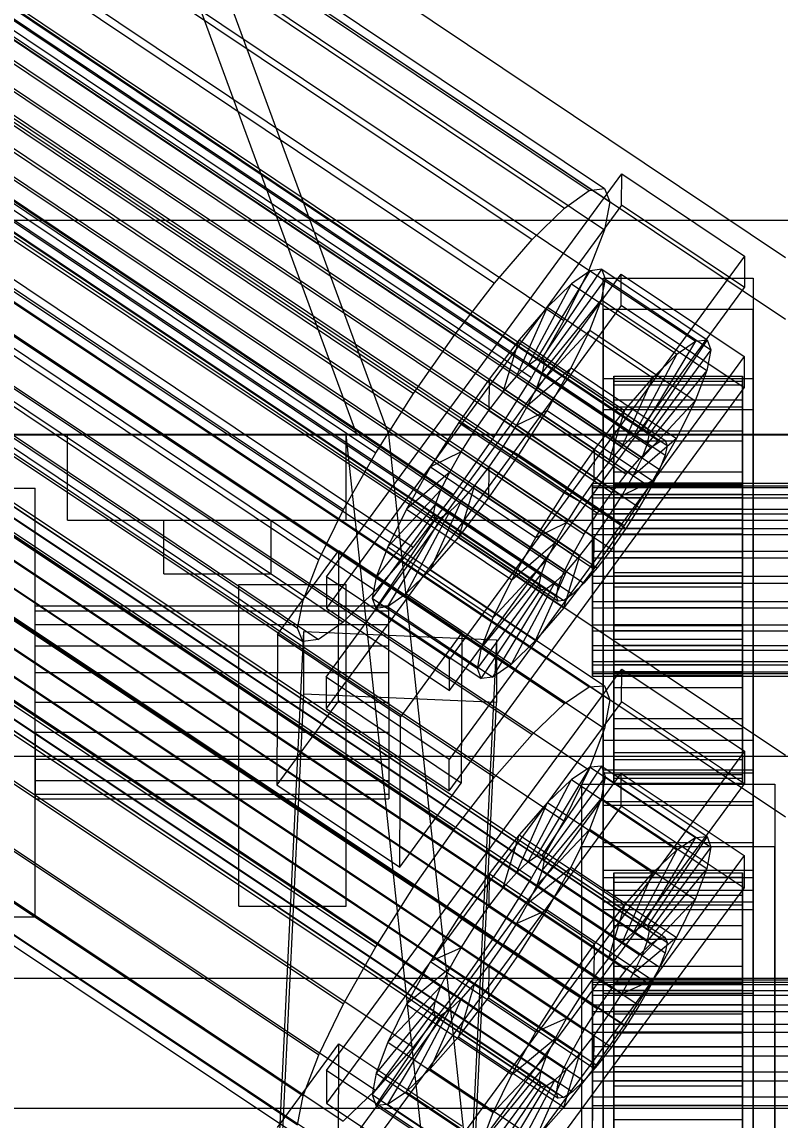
# Model space of a CAD drawing. Header units: millimetres. Extents: x -1970 to 34302, y -65268 to 6837.
# Drawn here: x -201.2 to -130.5, y -33764 to -33661.5 of the extents above; entities that cross this region are included whole.
import ezdxf

# ---------------------------------------------------------------- set-up
doc = ezdxf.new("R2010")
doc.units = ezdxf.units.MM
for name, color, linetype, lineweight in [('COTAS_O', 1, 'Continuous', 0), ('frontal_briquetadora', 7, 'Continuous', 0), ('frontal_C01', 7, 'Continuous', 0), ('frontal_C02', 7, 'Continuous', 0), ('frontal_mezcladora', 7, 'Continuous', 0)]:
    doc.layers.add(name, color=color, linetype=linetype, lineweight=lineweight)
doc.dimstyles.new('R19_100', dxfattribs={"dimtxt": 250, "dimasz": 150, "dimexe": 150, "dimexo": 80, "dimgap": 100, "dimtad": 1, "dimtih": 1, "dimtoh": 1, "dimdsep": 46, "dimcen": 0.09, "dimadec": 0, "dimazin": 0, "dimtfac": 1, "dimtdec": 4, "dimtofl": 0, "dimtmove": 0, "dimatfit": 3, "dimfxl": 1, "dimtolj": 1, "dimtzin": 0, "dimarcsym": 0})

# ---------------------------------------------------------------- blocks, each defined once
blk = doc.blocks.new('*D35')
at = {"layer": 'COTAS_O', "color": 0, "lineweight": -2, "transparency": 16777216}
for p, q in [((-1725, -34320), (-1725, -33550)), ((1725, -34320), (1725, -33550)), ((-1575, -33700), (1575, -33700))]:
    blk.add_line(p, q, dxfattribs=at)
at = {"layer": 'COTAS_O', "color": 0, "transparency": 16777216}
for points in [[(-1575, -33675), (-1575, -33725), (-1725, -33700)], [(1575, -33675), (1575, -33725), (1725, -33700)]]:
    blk.add_solid(points, dxfattribs=at)
at = {"layer": 'Defpoints', "color": 0, "transparency": 16777216}
for p in [(1725, -33700), (-1725, -34400), (1725, -34400)]:
    blk.add_point(p, dxfattribs=at)
blk = doc.blocks.new('*D38')
at = {"layer": 'COTAS_O', "color": 0, "lineweight": -2, "transparency": 16777216}
for p, q in [((-570, -33700), (200, -33700)), ((50, -34750), (50, -33850)), ((-570, -34900), (200, -34900))]:
    blk.add_line(p, q, dxfattribs=at)
at = {"layer": 'COTAS_O', "color": 0, "transparency": 16777216}
for points in [[(25, -33850), (75, -33850), (50, -33700)], [(25, -34750), (75, -34750), (50, -34900)]]:
    blk.add_solid(points, dxfattribs=at)
at = {"layer": 'Defpoints', "color": 0, "transparency": 16777216}
for p in [(-650, -33700), (50, -33700), (-650, -34900)]:
    blk.add_point(p, dxfattribs=at)

msp = doc.modelspace()

# ---------------------------------------------------------------- linework, layer by layer
at = {"layer": 'frontal_briquetadora'}
for p, q in [((-170, -33700), (-305, -33332.75)), ((-167, -33700), (-302, -33332.75)), ((-197, -33700), (-171, -33700)), ((-197, -33708), (-197, -33700)), ((-164, -33765), (-171, -33700)), ((-167, -33700), (-171, -33700)), ((-171, -33708), (-171, -33700)), ((-171, -33700), (211, -33700)), ((-170, -33700), (-167, -33700)), ((-170, -33700), (210, -33700)), ((-167, -33700), (207, -33700)), ((-160, -33765), (-167, -33700)), ((-225, -33705), (-200, -33705)), ((-200, -33745), (-200, -33705)), ((-197, -33708), (-171, -33708)), ((-188, -33708), (-178, -33708)), ((-188, -33713), (-188, -33708)), ((-178, -33713), (-178, -33708)), ((-171, -33708), (211, -33708)), ((-188, -33713), (-178, -33713)), ((-181, -33714), (-171, -33714)), ((-181, -33744), (-181, -33714)), ((-171, -33744), (-171, -33714)), ((-200, -33716.44), (-200, -33716)), ((-200, -33716), (-167, -33716)), ((-200, -33717.719), (-200, -33716.44)), ((-200, -33716.44), (-167, -33716.44)), ((-167, -33716.44), (-167, -33716)), ((-167, -33717.719), (-167, -33716.44)), ((-200, -33719.71), (-200, -33717.719)), ((-200, -33717.719), (-167, -33717.719)), ((-167, -33719.71), (-167, -33717.719)), ((-200, -33722.219), (-200, -33719.71)), ((-200, -33719.71), (-167, -33719.71)), ((-167, -33722.219), (-167, -33719.71)), ((-200, -33725), (-200, -33722.219)), ((-200, -33722.219), (-167, -33722.219)), ((-167, -33725), (-167, -33722.219)), ((-200, -33727.781), (-200, -33725)), ((-167, -33725), (-200, -33725)), ((-167, -33725), (-167, -33727.781)), ((-200, -33727.781), (-200, -33730.29)), ((-200, -33727.781), (-167, -33727.781)), ((-167, -33727.781), (-167, -33730.29)), ((-200, -33730.29), (-200, -33732.281)), ((-200, -33730.29), (-167, -33730.29)), ((-167, -33730.29), (-167, -33732.281)), ((-200, -33732.281), (-200, -33733.56)), ((-200, -33732.281), (-167, -33732.281)), ((-167, -33732.281), (-167, -33733.56)), ((-200, -33733.56), (-200, -33734)), ((-200, -33733.56), (-167, -33733.56)), ((-200, -33734), (-167, -33734)), ((-167, -33733.56), (-167, -33734)), ((-181, -33744), (-171, -33744)), ((-225, -33745), (-200, -33745))]:
    msp.add_line(p, q, dxfattribs=at)
at = {"layer": 'frontal_C01'}
for p, q in [((-332.629, -33600.556), (-148.32, -33723.554)), ((-331.181, -33600.441), (-146.872, -33723.439)), ((-330.692, -33601.767), (-146.383, -33724.765)), ((-334.938, -33602.104), (-150.629, -33725.102)), ((-356.348, -33604.84), (-142.549, -33747.518)), ((-355.53, -33604.291), (-141.731, -33746.969)), ((-355.017, -33604.251), (-141.218, -33746.929)), ((-354.844, -33604.721), (-141.045, -33747.398)), ((-337.95, -33604.979), (-153.641, -33727.977)), ((-331.197, -33604.443), (-146.887, -33727.441)), ((-357.415, -33605.859), (-143.617, -33748.536)), ((-355.022, -33605.669), (-141.224, -33748.347)), ((-355.541, -33607.031), (-141.742, -33749.709)), ((-358.659, -33607.278), (-144.861, -33749.956)), ((-146.196, -33751.68), (-359.995, -33609.002)), ((-356.363, -33608.714), (-142.565, -33751.392)), ((-341.461, -33608.985), (-157.152, -33731.983)), ((-332.659, -33608.287), (-148.35, -33731.285)), ((-361.332, -33610.912), (-147.533, -33753.59)), ((-357.434, -33610.603), (-143.635, -33753.281)), ((-362.578, -33612.879), (-148.779, -33755.557)), ((-358.68, -33612.57), (-144.881, -33755.248)), ((-334.981, -33613.037), (-150.672, -33736.035)), ((-160.922, -33736.848), (-345.231, -33613.85)), ((-363.648, -33614.769), (-149.85, -33757.446)), ((-360.017, -33614.481), (-146.218, -33757.158)), ((-361.352, -33616.204), (-147.554, -33758.882)), ((-364.471, -33616.452), (-150.672, -33759.129)), ((-364.989, -33617.814), (-151.191, -33760.492)), ((-362.596, -33617.624), (-148.798, -33760.302)), ((-365.168, -33618.762), (-151.369, -33761.44)), ((-364.995, -33619.232), (-151.196, -33761.91)), ((-364.482, -33619.191), (-150.683, -33761.869)), ((-363.664, -33618.643), (-149.865, -33761.32)), ((-349.002, -33619.242), (-164.693, -33742.24)), ((-338.003, -33618.37), (-153.694, -33741.368)), ((-341.52, -33623.921), (-157.211, -33746.919)), ((-352.519, -33624.793), (-168.21, -33747.791)), ((-345.291, -33629.312), (-160.982, -33752.31)), ((-355.541, -33630.125), (-171.232, -33753.123)), ((-349.061, -33634.177), (-164.752, -33757.175)), ((-357.863, -33634.875), (-173.554, -33757.873)), ((-359.326, -33638.719), (-175.016, -33761.717)), ((-352.572, -33638.183), (-168.263, -33761.182)), ((-359.83, -33641.395), (-175.521, -33764.393)), ((-355.584, -33641.058), (-171.275, -33764.057)), ((-359.341, -33642.721), (-175.032, -33765.719)), ((-357.893, -33642.606), (-173.584, -33765.604)), ((-130, -33729.964), (-228.298, -33664.365)), ((-228.298, -33670.083), (-130, -33735.682)), ((-172.809, -33759.329), (-145.277, -33721.886)), ((-145.289, -33724.929), (-145.277, -33721.886)), ((-145.277, -33721.886), (-133.809, -33729.539)), ((-150.629, -33725.102), (-148.32, -33723.554)), ((-148.32, -33723.554), (-146.872, -33723.439)), ((-146.872, -33723.439), (-146.383, -33724.765)), ((-146.383, -33724.765), (-146.887, -33727.441)), ((-145.289, -33724.929), (-172.821, -33762.373)), ((-153.641, -33727.977), (-150.629, -33725.102)), ((-133.821, -33732.583), (-145.289, -33724.929)), ((-146.887, -33727.441), (-148.35, -33731.285)), ((-157.152, -33731.983), (-153.641, -33727.977)), ((-133.809, -33729.539), (-161.341, -33766.982)), ((-133.809, -33729.539), (-133.821, -33732.583)), ((-152.686, -33739.275), (-147.143, -33730.953)), ((-147.143, -33730.953), (-148.226, -33731.039)), ((-147.143, -33730.953), (-137.313, -33737.513)), ((-146.777, -33731.944), (-147.143, -33730.953)), ((-172.847, -33769.069), (-145.315, -33731.626)), ((-160.922, -33736.848), (-157.152, -33731.983)), ((-153.199, -33739.316), (-148.226, -33731.039)), ((-152.513, -33739.745), (-146.777, -33731.944)), ((-148.35, -33731.285), (-150.672, -33736.035)), ((-148.226, -33731.039), (-149.953, -33732.196)), ((-148.226, -33731.039), (-138.396, -33737.598)), ((-147.155, -33733.946), (-146.777, -33731.944)), ((-147, -33734.62), (-147, -33731.577)), ((-147, -33731.577), (-133, -33731.577)), ((-147, -33777.299), (-147, -33731.577)), ((-146.777, -33731.944), (-136.948, -33738.504)), ((-145.327, -33734.669), (-145.315, -33731.626)), ((-145.315, -33731.626), (-133.847, -33739.279)), ((-133, -33731.577), (-133, -33734.62)), ((-133, -33731.577), (-133, -33777.299)), ((-161.353, -33770.026), (-133.821, -33732.583)), ((-154.017, -33739.864), (-149.953, -33732.196)), ((-149.953, -33732.196), (-152.207, -33734.347)), ((-149.953, -33732.196), (-140.123, -33738.756)), ((-152.692, -33740.693), (-147.155, -33733.946)), ((-148.249, -33736.822), (-147.155, -33733.946)), ((-147.155, -33733.946), (-137.325, -33740.506)), ((-145.327, -33734.669), (-172.859, -33772.113)), ((-155.085, -33740.883), (-152.207, -33734.347)), ((-152.207, -33734.347), (-154.833, -33737.344)), ((-152.207, -33734.347), (-142.377, -33740.907)), ((-133, -33734.62), (-147, -33734.62)), ((-147, -33734.62), (-147, -33780.343)), ((-133.859, -33742.323), (-145.327, -33734.669)), ((-133, -33780.343), (-133, -33734.62)), ((-150.672, -33736.035), (-153.694, -33741.368)), ((-164.693, -33742.24), (-160.922, -33736.848)), ((-153.21, -33742.055), (-148.249, -33736.822)), ((-149.985, -33740.375), (-148.249, -33736.822)), ((-148.249, -33736.822), (-138.419, -33743.382)), ((-154.833, -33737.344), (-157.653, -33740.983)), ((-156.329, -33742.303), (-154.833, -33737.344)), ((-154.833, -33737.344), (-145.003, -33743.904)), ((-138.396, -33737.598), (-143.369, -33745.876)), ((-137.313, -33737.513), (-142.856, -33745.835)), ((-140.123, -33738.756), (-138.396, -33737.598)), ((-138.396, -33737.598), (-137.313, -33737.513)), ((-137.313, -33737.513), (-136.948, -33738.504)), ((-140.123, -33738.756), (-144.188, -33746.424)), ((-136.948, -33738.504), (-142.683, -33746.305)), ((-142.377, -33740.907), (-140.123, -33738.756)), ((-136.948, -33738.504), (-137.325, -33740.506)), ((-133.847, -33739.279), (-161.379, -33776.722)), ((-155.085, -33740.883), (-154.017, -33739.864)), ((-154.017, -33739.864), (-153.199, -33739.316)), ((-144.188, -33746.424), (-154.017, -33739.864)), ((-153.199, -33739.316), (-152.686, -33739.275)), ((-143.369, -33745.876), (-153.199, -33739.316)), ((-152.513, -33739.745), (-152.692, -33740.693)), ((-142.856, -33745.835), (-152.686, -33739.275)), ((-152.686, -33739.275), (-152.513, -33739.745)), ((-142.683, -33746.305), (-152.513, -33739.745)), ((-133.847, -33739.279), (-133.859, -33742.323)), ((-157.653, -33740.983), (-160.474, -33745.016)), ((-157.653, -33740.983), (-157.665, -33744.026)), ((-147.823, -33747.543), (-157.653, -33740.983)), ((-156.329, -33742.303), (-155.085, -33740.883)), ((-145.255, -33747.443), (-155.085, -33740.883)), ((-154.033, -33743.739), (-149.985, -33740.375)), ((-152.692, -33740.693), (-153.21, -33742.055)), ((-142.862, -33747.253), (-152.692, -33740.693)), ((-152.246, -33744.363), (-149.985, -33740.375)), ((-149.985, -33740.375), (-140.156, -33746.935)), ((-146, -33750.887), (-146, -33740.899)), ((-146, -33740.899), (-146, -33741.312)), ((-146, -33740.899), (-134, -33740.899)), ((-146, -33741.779), (-146, -33740.899)), ((-142.377, -33740.907), (-145.255, -33747.443)), ((-145.003, -33743.904), (-142.377, -33740.907)), ((-137.325, -33740.506), (-142.862, -33747.253)), ((-137.325, -33740.506), (-138.419, -33743.382)), ((-134, -33741.312), (-134, -33740.899)), ((-134, -33740.899), (-134, -33750.887)), ((-134, -33740.899), (-134, -33741.779)), ((-168.21, -33747.791), (-164.693, -33742.24)), ((-153.694, -33741.368), (-157.211, -33746.919)), ((-153.21, -33742.055), (-154.033, -33743.739)), ((-143.38, -33748.615), (-153.21, -33742.055)), ((-147, -33744.36), (-147, -33741.317)), ((-147, -33741.317), (-133, -33741.317)), ((-147, -33787.039), (-147, -33741.317)), ((-146, -33751.083), (-146, -33741.312)), ((-146, -33741.312), (-146, -33742.99)), ((-146, -33741.312), (-134, -33741.312)), ((-146, -33751.304), (-146, -33741.779)), ((-146, -33741.779), (-134, -33741.779)), ((-146, -33743.892), (-146, -33741.779)), ((-134, -33742.99), (-134, -33741.312)), ((-134, -33741.312), (-134, -33751.083)), ((-134, -33741.779), (-134, -33751.304)), ((-134, -33741.779), (-134, -33743.892)), ((-133, -33741.317), (-133, -33744.36)), ((-133, -33741.317), (-133, -33787.039)), ((-161.391, -33779.766), (-133.859, -33742.323)), ((-157.665, -33744.026), (-156.329, -33742.303)), ((-146.499, -33748.863), (-156.329, -33742.303)), ((-146, -33751.878), (-146, -33742.99)), ((-146, -33742.99), (-146, -33745.82)), ((-146, -33742.99), (-134, -33742.99)), ((-134, -33745.82), (-134, -33742.99)), ((-134, -33742.99), (-134, -33751.878)), ((-159.001, -33745.937), (-157.665, -33744.026)), ((-157.665, -33744.026), (-147.835, -33750.586)), ((-154.033, -33743.739), (-155.103, -33745.628)), ((-144.203, -33750.298), (-154.033, -33743.739)), ((-147.823, -33747.543), (-145.003, -33743.904)), ((-145.003, -33743.904), (-146.499, -33748.863)), ((-146, -33752.305), (-146, -33743.892)), ((-146, -33743.892), (-134, -33743.892)), ((-146, -33747.095), (-146, -33743.892)), ((-138.419, -33743.382), (-143.38, -33748.615)), ((-138.419, -33743.382), (-140.156, -33746.935)), ((-134, -33743.892), (-134, -33752.305)), ((-134, -33743.892), (-134, -33747.095)), ((-160.474, -33745.016), (-163.105, -33749.168)), ((-159.001, -33745.937), (-160.474, -33745.016)), ((-160.474, -33745.016), (-150.644, -33751.576)), ((-155.103, -33745.628), (-152.246, -33744.363)), ((-154.877, -33748.516), (-152.246, -33744.363)), ((-152.246, -33744.363), (-142.416, -33750.923)), ((-133, -33744.36), (-147, -33744.36)), ((-147, -33744.36), (-147, -33790.083)), ((-133, -33790.083), (-133, -33744.36)), ((-160.247, -33747.904), (-159.001, -33745.937)), ((-149.171, -33752.497), (-159.001, -33745.937)), ((-155.103, -33745.628), (-156.35, -33747.595)), ((-145.274, -33752.188), (-155.103, -33745.628)), ((-146, -33753.218), (-146, -33745.82)), ((-146, -33745.82), (-146, -33749.607)), ((-146, -33745.82), (-134, -33745.82)), ((-143.369, -33745.876), (-144.188, -33746.424)), ((-142.856, -33745.835), (-143.369, -33745.876)), ((-142.862, -33747.253), (-142.683, -33746.305)), ((-142.683, -33746.305), (-142.856, -33745.835)), ((-134, -33749.607), (-134, -33745.82)), ((-134, -33745.82), (-134, -33753.218)), ((-157.211, -33746.919), (-160.982, -33752.31)), ((-146, -33753.823), (-146, -33747.095)), ((-146, -33747.095), (-134, -33747.095)), ((-146, -33751.169), (-146, -33747.095)), ((-144.188, -33746.424), (-145.255, -33747.443)), ((-140.156, -33746.935), (-144.203, -33750.298)), ((-143.38, -33748.615), (-142.862, -33747.253)), ((-142.549, -33747.518), (-141.731, -33746.969)), ((-140.156, -33746.935), (-142.416, -33750.923)), ((-141.731, -33746.969), (-141.218, -33746.929)), ((-141.218, -33746.929), (-141.045, -33747.398)), ((-134, -33747.095), (-134, -33753.823)), ((-134, -33747.095), (-134, -33751.169)), ((-171.232, -33753.123), (-168.21, -33747.791)), ((-160.247, -33747.904), (-163.105, -33749.168)), ((-161.318, -33749.793), (-160.247, -33747.904)), ((-150.417, -33754.464), (-160.247, -33747.904)), ((-156.35, -33747.595), (-157.686, -33749.505)), ((-156.35, -33747.595), (-154.877, -33748.516)), ((-146.52, -33754.155), (-156.35, -33747.595)), ((-150.644, -33751.576), (-147.823, -33747.543)), ((-147.835, -33750.586), (-147.823, -33747.543)), ((-145.255, -33747.443), (-146.499, -33748.863)), ((-143.617, -33748.536), (-142.549, -33747.518)), ((-141.224, -33748.347), (-141.742, -33749.709)), ((-141.045, -33747.398), (-141.224, -33748.347)), ((-163.105, -33749.168), (-165.365, -33753.157)), ((-163.105, -33749.168), (-153.275, -33755.728)), ((-157.698, -33752.549), (-154.877, -33748.516)), ((-154.877, -33748.516), (-145.047, -33755.076)), ((-146.499, -33748.863), (-147.835, -33750.586)), ((-144.861, -33749.956), (-143.617, -33748.536)), ((-144.203, -33750.298), (-143.38, -33748.615)), ((-161.318, -33749.793), (-165.365, -33753.157)), ((-162.14, -33751.476), (-161.318, -33749.793)), ((-151.488, -33756.353), (-161.318, -33749.793)), ((-157.686, -33749.505), (-159.022, -33751.229)), ((-157.686, -33749.505), (-157.698, -33752.549)), ((-147.856, -33756.065), (-157.686, -33749.505)), ((-146.196, -33751.68), (-144.861, -33749.956)), ((-146, -33755.012), (-146, -33749.607)), ((-146, -33749.607), (-146, -33754.094)), ((-146, -33749.607), (-134, -33749.607)), ((-145.274, -33752.188), (-144.203, -33750.298)), ((-141.742, -33749.709), (-142.565, -33751.392)), ((-134, -33754.094), (-134, -33749.607)), ((-134, -33749.607), (-134, -33755.012)), ((-450, -33750.719), (450, -33750.719)), ((-162.14, -33751.476), (-167.102, -33756.71)), ((-162.659, -33752.838), (-162.14, -33751.476)), ((-152.311, -33758.036), (-162.14, -33751.476)), ((-159.022, -33751.229), (-160.518, -33756.188)), ((-159.022, -33751.229), (-160.266, -33752.649)), ((-149.192, -33757.789), (-159.022, -33751.229)), ((-147.835, -33750.586), (-149.171, -33752.497)), ((-148, -33751.304), (-148, -33750.887)), ((-148, -33750.887), (-148, -33751.083)), ((-148, -33750.887), (148, -33750.887)), ((-148, -33751.083), (-148, -33751.878)), ((-148, -33751.083), (148, -33751.083)), ((-148, -33752.305), (-148, -33751.304)), ((-148, -33751.304), (148, -33751.304)), ((-146, -33751.083), (-146, -33750.887)), ((-134, -33750.887), (-146, -33750.887)), ((-146, -33750.887), (-146, -33751.304)), ((-146, -33751.878), (-146, -33751.083)), ((-134, -33751.083), (-146, -33751.083)), ((-146, -33755.752), (-146, -33751.169)), ((-146, -33751.169), (-134, -33751.169)), ((-146, -33755.836), (-146, -33751.169)), ((-134, -33751.304), (-146, -33751.304)), ((-146, -33751.304), (-146, -33752.305)), ((-142.416, -33750.923), (-145.274, -33752.188)), ((-142.416, -33750.923), (-145.047, -33755.076)), ((-142.565, -33751.392), (-143.635, -33753.281)), ((-134, -33750.887), (-134, -33751.083)), ((-134, -33751.304), (-134, -33750.887)), ((-134, -33751.083), (-134, -33751.878)), ((-134, -33751.169), (-134, -33755.752)), ((-134, -33751.169), (-134, -33755.836)), ((-134, -33752.305), (-134, -33751.304)), ((-160.982, -33752.31), (-164.752, -33757.175)), ((-153.275, -33755.728), (-150.644, -33751.576)), ((-150.644, -33751.576), (-149.171, -33752.497)), ((-149.171, -33752.497), (-150.417, -33754.464)), ((-148, -33751.878), (-148, -33753.218)), ((-148, -33751.878), (148, -33751.878)), ((-148, -33753.823), (-148, -33752.305)), ((-148, -33752.305), (148, -33752.305)), ((-147.533, -33753.59), (-146.196, -33751.68)), ((-146.52, -33754.155), (-145.274, -33752.188)), ((-146, -33753.218), (-146, -33751.878)), ((-134, -33751.878), (-146, -33751.878)), ((-134, -33752.305), (-146, -33752.305)), ((-146, -33752.305), (-146, -33753.823)), ((-134, -33751.878), (-134, -33753.218)), ((-134, -33753.823), (-134, -33752.305)), ((-173.554, -33757.873), (-171.232, -33753.123)), ((-162.659, -33752.838), (-168.196, -33759.585)), ((-165.365, -33753.157), (-167.102, -33756.71)), ((-165.365, -33753.157), (-155.535, -33759.717)), ((-160.266, -33752.649), (-163.144, -33759.185)), ((-162.837, -33753.787), (-162.659, -33752.838)), ((-152.829, -33759.398), (-162.659, -33752.838)), ((-160.266, -33752.649), (-161.333, -33753.667)), ((-160.518, -33756.188), (-157.698, -33752.549)), ((-150.436, -33759.208), (-160.266, -33752.649)), ((-157.698, -33752.549), (-147.868, -33759.109)), ((-148, -33753.218), (-148, -33755.012)), ((-148, -33753.218), (148, -33753.218)), ((-146, -33755.012), (-146, -33753.218)), ((-134, -33753.218), (-146, -33753.218)), ((-143.635, -33753.281), (-144.881, -33755.248)), ((-134, -33753.218), (-134, -33755.012)), ((-162.837, -33753.787), (-168.573, -33761.587)), ((-162.664, -33754.256), (-168.208, -33762.579)), ((-162.151, -33754.216), (-167.125, -33762.493)), ((-161.333, -33753.667), (-165.397, -33761.336)), ((-162.664, -33754.256), (-162.837, -33753.787)), ((-153.008, -33760.346), (-162.837, -33753.787)), ((-162.151, -33754.216), (-162.664, -33754.256)), ((-152.835, -33760.816), (-162.664, -33754.256)), ((-161.333, -33753.667), (-162.151, -33754.216)), ((-152.321, -33760.776), (-162.151, -33754.216)), ((-151.503, -33760.227), (-161.333, -33753.667)), ((-153.275, -33755.728), (-150.417, -33754.464)), ((-150.417, -33754.464), (-151.488, -33756.353)), ((-148.779, -33755.557), (-147.533, -33753.59)), ((-148, -33755.752), (-148, -33753.823)), ((-148, -33753.823), (148, -33753.823)), ((-147.856, -33756.065), (-146.52, -33754.155)), ((-145.047, -33755.076), (-146.52, -33754.155)), ((-134, -33753.823), (-146, -33753.823)), ((-146, -33753.823), (-146, -33755.752)), ((-146, -33754.094), (-146, -33757.138)), ((-134, -33754.094), (-146, -33754.094)), ((-146, -33754.094), (-146, -33758.975)), ((-134, -33755.752), (-134, -33753.823)), ((-134, -33757.138), (-134, -33754.094)), ((-134, -33758.975), (-134, -33754.094)), ((-149.85, -33757.446), (-148.779, -33755.557)), ((-148, -33755.012), (-148, -33757.138)), ((-148, -33755.012), (148, -33755.012)), ((-145.047, -33755.076), (-147.868, -33759.109)), ((-144.881, -33755.248), (-146.218, -33757.158)), ((-146, -33757.138), (-146, -33755.012)), ((-134, -33755.012), (-146, -33755.012)), ((-134, -33755.012), (-134, -33757.138)), ((-163.144, -33759.185), (-160.518, -33756.188)), ((-160.518, -33756.188), (-150.688, -33762.748)), ((-155.535, -33759.717), (-153.275, -33755.728)), ((-155.535, -33759.717), (-151.488, -33756.353)), ((-151.488, -33756.353), (-152.311, -33758.036)), ((-149.192, -33757.789), (-147.856, -33756.065)), ((-148, -33757.963), (-148, -33755.752)), ((-148, -33755.752), (148, -33755.752)), ((-147.868, -33759.109), (-147.856, -33756.065)), ((-134, -33755.752), (-146, -33755.752)), ((-146, -33755.752), (-146, -33757.963)), ((-146, -33757.963), (-146, -33755.836)), ((-146, -33755.836), (-134, -33755.836)), ((-146, -33760.779), (-146, -33755.836)), ((-134, -33757.963), (-134, -33755.752)), ((-134, -33755.836), (-134, -33757.963)), ((-134, -33755.836), (-134, -33760.779)), ((-177.394, -33764.657), (-171.658, -33756.856)), ((-171.715, -33771.466), (-171.658, -33756.856)), ((-171.658, -33756.856), (-160.19, -33764.509)), ((-164.752, -33757.175), (-168.263, -33761.182)), ((-167.102, -33756.71), (-168.196, -33759.585)), ((-167.102, -33756.71), (-157.272, -33763.27)), ((-150.672, -33759.129), (-149.85, -33757.446)), ((-148, -33757.138), (-148, -33759.45)), ((148, -33757.138), (-148, -33757.138)), ((-146.218, -33757.158), (-147.554, -33758.882)), ((-146, -33757.138), (-134, -33757.138)), ((-146, -33759.45), (-146, -33757.138)), ((-134, -33757.138), (-134, -33759.45)), ((-175.016, -33761.717), (-173.554, -33757.873)), ((-157.272, -33763.27), (-152.311, -33758.036)), ((-152.311, -33758.036), (-152.829, -33759.398)), ((-150.688, -33762.748), (-149.192, -33757.789)), ((-150.436, -33759.208), (-149.192, -33757.789)), ((-148, -33760.304), (-148, -33757.963)), ((-148, -33757.963), (148, -33757.963)), ((-134, -33757.963), (-146, -33757.963)), ((-146, -33757.963), (-146, -33760.304)), ((-134, -33760.304), (-134, -33757.963)), ((-172.809, -33759.329), (-172.821, -33762.373)), ((-161.341, -33766.982), (-172.809, -33759.329)), ((-168.196, -33759.585), (-168.573, -33761.587)), ((-168.196, -33759.585), (-158.366, -33766.145)), ((-165.397, -33761.336), (-163.144, -33759.185)), ((-163.144, -33759.185), (-153.314, -33765.745)), ((-158.366, -33766.145), (-152.829, -33759.398)), ((-153.314, -33765.745), (-150.436, -33759.208)), ((-152.829, -33759.398), (-153.008, -33760.346)), ((-151.503, -33760.227), (-150.436, -33759.208)), ((-151.191, -33760.492), (-150.672, -33759.129)), ((-147.868, -33759.109), (-150.688, -33762.748)), ((-147.554, -33758.882), (-148.798, -33760.302)), ((-148, -33759.45), (-148, -33761.791)), ((-148, -33759.45), (148, -33759.45)), ((-146, -33759.45), (-146, -33758.975)), ((-146, -33758.975), (-146, -33763.918)), ((-146, -33758.975), (-134, -33758.975)), ((-146, -33761.791), (-146, -33759.45)), ((-134, -33759.45), (-146, -33759.45)), ((-134, -33763.918), (-134, -33758.975)), ((-134, -33758.975), (-134, -33759.45)), ((-134, -33759.45), (-134, -33761.791)), ((-158.743, -33768.147), (-153.008, -33760.346)), ((-157.272, -33763.27), (-155.535, -33759.717)), ((-155.567, -33767.895), (-151.503, -33760.227)), ((-153.008, -33760.346), (-152.835, -33760.816)), ((-152.321, -33760.776), (-151.503, -33760.227)), ((-151.369, -33761.44), (-151.191, -33760.492)), ((-148.798, -33760.302), (-149.865, -33761.32)), ((-148, -33762.617), (-148, -33760.304)), ((-148, -33760.304), (148, -33760.304)), ((-146, -33760.304), (-146, -33760.779)), ((-134, -33760.304), (-146, -33760.304)), ((-146, -33760.304), (-146, -33762.617)), ((-134, -33760.779), (-134, -33760.304)), ((-134, -33762.617), (-134, -33760.304)), ((-175.521, -33764.393), (-175.016, -33761.717)), ((-168.263, -33761.182), (-171.275, -33764.057)), ((-168.573, -33761.587), (-168.208, -33762.579)), ((-168.573, -33761.587), (-158.743, -33768.147)), ((-167.125, -33762.493), (-165.397, -33761.336)), ((-165.397, -33761.336), (-155.567, -33767.895)), ((-158.378, -33769.139), (-152.835, -33760.816)), ((-157.295, -33769.053), (-152.321, -33760.776)), ((-152.835, -33760.816), (-152.321, -33760.776)), ((-151.196, -33761.91), (-151.369, -33761.44)), ((-149.865, -33761.32), (-150.683, -33761.869)), ((-146, -33760.779), (-134, -33760.779)), ((-146, -33765.66), (-146, -33760.779)), ((-134, -33760.779), (-134, -33765.66)), ((-172.821, -33762.373), (-161.353, -33770.026)), ((-168.208, -33762.579), (-167.125, -33762.493)), ((-168.208, -33762.579), (-158.378, -33769.139)), ((-167.125, -33762.493), (-157.295, -33769.053)), ((-150.688, -33762.748), (-153.314, -33765.745)), ((-150.683, -33761.869), (-151.196, -33761.91)), ((-148, -33761.791), (-148, -33764.002)), ((-148, -33761.791), (148, -33761.791)), ((-148, -33764.742), (-148, -33762.617)), ((-148, -33762.617), (148, -33762.617)), ((-146, -33764.002), (-146, -33761.791)), ((-146, -33761.791), (-146, -33763.918)), ((-134, -33761.791), (-146, -33761.791)), ((-146, -33762.617), (-146, -33765.66)), ((-134, -33762.617), (-146, -33762.617)), ((-146, -33762.617), (-146, -33764.742)), ((-134, -33763.918), (-134, -33761.791)), ((-134, -33761.791), (-134, -33764.002)), ((-134, -33765.66), (-134, -33762.617)), ((-134, -33764.742), (-134, -33762.617)), ((450, -33762.894), (-450, -33762.894)), ((-158.366, -33766.145), (-157.272, -33763.27)), ((-146, -33763.918), (-146, -33768.585)), ((-146, -33763.918), (-134, -33763.918)), ((-134, -33768.585), (-134, -33763.918))]:
    msp.add_line(p, q, dxfattribs=at)
at = {"layer": 'frontal_C02'}
for p, q in [((-331.181, -33553.564), (-146.872, -33677.048)), ((-332.629, -33553.761), (-148.32, -33677.245)), ((-334.938, -33555.385), (-150.629, -33678.869)), ((-330.692, -33554.807), (-146.383, -33678.291)), ((-355.53, -33557.402), (-141.731, -33700.643)), ((-355.017, -33557.332), (-141.218, -33700.574)), ((-354.844, -33557.773), (-141.045, -33701.014)), ((-331.197, -33557.406), (-146.887, -33680.89)), ((-356.348, -33557.977), (-142.549, -33701.219)), ((-355.022, -33558.694), (-141.224, -33701.935)), ((-337.95, -33558.325), (-153.641, -33681.809)), ((-357.415, -33559.019), (-143.617, -33702.261)), ((-358.659, -33560.456), (-144.861, -33703.698)), ((-355.541, -33560.032), (-141.742, -33703.274)), ((-356.363, -33561.697), (-142.565, -33704.939)), ((-332.659, -33561.184), (-148.35, -33684.668)), ((-146.196, -33705.433), (-359.995, -33562.191)), ((-341.461, -33562.381), (-157.152, -33685.865)), ((-357.434, -33563.575), (-143.635, -33706.817)), ((-361.332, -33564.105), (-147.533, -33707.346)), ((-358.68, -33565.538), (-144.881, -33708.779)), ((-334.981, -33565.883), (-150.672, -33689.367)), ((-362.578, -33566.068), (-148.779, -33709.309)), ((-363.648, -33567.946), (-149.85, -33711.187)), ((-360.017, -33567.452), (-146.218, -33710.693)), ((-160.922, -33690.761), (-345.231, -33567.277)), ((-364.471, -33569.611), (-150.672, -33712.852)), ((-361.352, -33569.187), (-147.554, -33712.428)), ((-364.989, -33570.949), (-151.191, -33714.191)), ((-362.596, -33570.624), (-148.798, -33713.865)), ((-365.168, -33571.87), (-151.369, -33715.112)), ((-363.664, -33571.666), (-149.865, -33714.907)), ((-338.003, -33571.183), (-153.694, -33694.667)), ((-364.995, -33572.311), (-151.196, -33715.552)), ((-364.482, -33572.241), (-150.683, -33715.482)), ((-349.002, -33572.678), (-164.693, -33696.162)), ((-341.52, -33576.722), (-157.211, -33700.206)), ((-352.519, -33578.218), (-168.21, -33701.702)), ((-345.291, -33582.124), (-160.982, -33705.608)), ((-355.541, -33583.517), (-171.232, -33707.001)), ((-349.061, -33587.019), (-164.752, -33710.503)), ((-357.863, -33588.216), (-173.554, -33711.7)), ((-352.572, -33591.076), (-168.263, -33714.56)), ((-359.326, -33591.994), (-175.016, -33715.478)), ((-359.83, -33594.593), (-175.521, -33718.077)), ((-355.584, -33594.016), (-171.275, -33717.5)), ((-357.893, -33595.64), (-173.584, -33719.124)), ((-359.341, -33595.837), (-175.032, -33719.321)), ((-130, -33683.511), (-228.298, -33617.653)), ((-228.298, -33623.394), (-130, -33689.252)), ((-172.809, -33713.273), (-145.277, -33675.68)), ((-145.289, -33678.602), (-145.277, -33675.68)), ((-145.277, -33675.68), (-133.809, -33683.363)), ((-150.629, -33678.869), (-148.32, -33677.245)), ((-148.32, -33677.245), (-146.872, -33677.048)), ((-146.872, -33677.048), (-146.383, -33678.291)), ((-145.289, -33678.602), (-172.821, -33716.195)), ((-146.383, -33678.291), (-146.887, -33680.89)), ((-133.821, -33686.286), (-145.289, -33678.602)), ((-153.641, -33681.809), (-150.629, -33678.869)), ((-157.152, -33685.865), (-153.641, -33681.809)), ((-146.887, -33680.89), (-148.35, -33684.668)), ((-133.809, -33683.363), (-161.341, -33720.956)), ((-133.809, -33683.363), (-133.821, -33686.286)), ((-153.199, -33692.96), (-148.226, -33684.716)), ((-152.686, -33692.89), (-147.143, -33684.569)), ((-148.35, -33684.668), (-150.672, -33689.367)), ((-148.226, -33684.716), (-149.953, -33685.931)), ((-147.143, -33684.569), (-148.226, -33684.716)), ((-148.226, -33684.716), (-138.396, -33691.302)), ((-147.143, -33684.569), (-137.313, -33691.155)), ((-146.777, -33685.499), (-147.143, -33684.569)), ((-172.847, -33722.625), (-145.315, -33685.032)), ((-160.922, -33690.761), (-157.152, -33685.865)), ((-152.513, -33693.331), (-146.777, -33685.499)), ((-147.155, -33687.443), (-146.777, -33685.499)), ((-147, -33688.333), (-147, -33685.41)), ((-147, -33685.41), (-133, -33685.41)), ((-147, -33731.314), (-147, -33685.41)), ((-146.777, -33685.499), (-136.948, -33692.085)), ((-145.327, -33687.955), (-145.315, -33685.032)), ((-145.315, -33685.032), (-133.847, -33692.716)), ((-133, -33685.41), (-133, -33688.333)), ((-133, -33685.41), (-133, -33731.314)), ((-161.353, -33723.879), (-133.821, -33686.286)), ((-154.017, -33693.535), (-149.953, -33685.931)), ((-149.953, -33685.931), (-152.207, -33688.13)), ((-149.953, -33685.931), (-140.123, -33692.517)), ((-145.327, -33687.955), (-172.859, -33725.548)), ((-152.692, -33694.252), (-147.155, -33687.443)), ((-148.249, -33690.269), (-147.155, -33687.443)), ((-147.155, -33687.443), (-137.325, -33694.029)), ((-133.859, -33695.638), (-145.327, -33687.955)), ((-155.085, -33694.577), (-152.207, -33688.13)), ((-152.207, -33688.13), (-154.833, -33691.164)), ((-152.207, -33688.13), (-142.377, -33694.716)), ((-133, -33688.333), (-147, -33688.333)), ((-147, -33688.333), (-147, -33734.237)), ((-133, -33734.237), (-133, -33688.333)), ((-150.672, -33689.367), (-153.694, -33694.667)), ((-164.693, -33696.162), (-160.922, -33690.761)), ((-153.21, -33695.59), (-148.249, -33690.269)), ((-149.985, -33693.784), (-148.249, -33690.269)), ((-148.249, -33690.269), (-138.419, -33696.855)), ((-154.833, -33691.164), (-157.653, -33694.826)), ((-156.329, -33696.014), (-154.833, -33691.164)), ((-154.833, -33691.164), (-145.003, -33697.75)), ((-138.396, -33691.302), (-143.369, -33699.546)), ((-137.313, -33691.155), (-142.856, -33699.476)), ((-140.123, -33692.517), (-138.396, -33691.302)), ((-138.396, -33691.302), (-137.313, -33691.155)), ((-137.313, -33691.155), (-136.948, -33692.085)), ((-133.847, -33692.716), (-161.379, -33730.309)), ((-154.017, -33693.535), (-153.199, -33692.96)), ((-153.199, -33692.96), (-152.686, -33692.89)), ((-143.369, -33699.546), (-153.199, -33692.96)), ((-142.856, -33699.476), (-152.686, -33692.89)), ((-152.686, -33692.89), (-152.513, -33693.331)), ((-140.123, -33692.517), (-144.188, -33700.121)), ((-136.948, -33692.085), (-142.683, -33699.917)), ((-142.377, -33694.716), (-140.123, -33692.517)), ((-136.948, -33692.085), (-137.325, -33694.029)), ((-133.847, -33692.716), (-133.859, -33695.638)), ((-155.085, -33694.577), (-154.017, -33693.535)), ((-154.033, -33697.255), (-149.985, -33693.784)), ((-144.188, -33700.121), (-154.017, -33693.535)), ((-152.513, -33693.331), (-152.692, -33694.252)), ((-142.683, -33699.917), (-152.513, -33693.331)), ((-152.246, -33697.748), (-149.985, -33693.784)), ((-149.985, -33693.784), (-140.156, -33700.37)), ((-137.325, -33694.029), (-142.862, -33700.838)), ((-137.325, -33694.029), (-138.419, -33696.855)), ((-157.653, -33694.826), (-160.474, -33698.867)), ((-157.653, -33694.826), (-157.665, -33697.749)), ((-147.823, -33701.412), (-157.653, -33694.826)), ((-153.694, -33694.667), (-157.211, -33700.206)), ((-156.329, -33696.014), (-155.085, -33694.577)), ((-145.255, -33701.163), (-155.085, -33694.577)), ((-152.692, -33694.252), (-153.21, -33695.59)), ((-142.862, -33700.838), (-152.692, -33694.252)), ((-147, -33697.685), (-147, -33694.762)), ((-147, -33694.762), (-133, -33694.762)), ((-147, -33740.667), (-147, -33694.762)), ((-146, -33704.549), (-146, -33694.555)), ((-146, -33694.555), (-146, -33695.031)), ((-146, -33694.555), (-134, -33694.555)), ((-146, -33695.373), (-146, -33694.555)), ((-146, -33704.774), (-146, -33695.031)), ((-146, -33695.031), (-146, -33696.768)), ((-146, -33695.031), (-134, -33695.031)), ((-142.377, -33694.716), (-145.255, -33701.163)), ((-145.003, -33697.75), (-142.377, -33694.716)), ((-134, -33695.031), (-134, -33694.555)), ((-134, -33694.555), (-134, -33704.549)), ((-134, -33694.555), (-134, -33695.373)), ((-134, -33696.768), (-134, -33695.031)), ((-134, -33695.031), (-134, -33704.774)), ((-133, -33694.762), (-133, -33697.685)), ((-133, -33694.762), (-133, -33740.667)), ((-168.21, -33701.702), (-164.693, -33696.162)), ((-161.391, -33733.231), (-133.859, -33695.638)), ((-157.665, -33697.749), (-156.329, -33696.014)), ((-146.499, -33702.6), (-156.329, -33696.014)), ((-153.21, -33695.59), (-154.033, -33697.255)), ((-143.38, -33702.176), (-153.21, -33695.59)), ((-146, -33704.936), (-146, -33695.373)), ((-146, -33695.373), (-134, -33695.373)), ((-146, -33697.429), (-146, -33695.373)), ((-134, -33695.373), (-134, -33704.936)), ((-134, -33695.373), (-134, -33697.429)), ((-146, -33705.597), (-146, -33696.768)), ((-146, -33696.768), (-146, -33699.649)), ((-146, -33696.768), (-134, -33696.768)), ((-138.419, -33696.855), (-143.38, -33702.176)), ((-138.419, -33696.855), (-140.156, -33700.37)), ((-134, -33699.649), (-134, -33696.768)), ((-134, -33696.768), (-134, -33705.597)), ((-159.001, -33699.663), (-157.665, -33697.749)), ((-157.665, -33697.749), (-147.835, -33704.335)), ((-154.033, -33697.255), (-155.103, -33699.133)), ((-155.103, -33699.133), (-152.246, -33697.748)), ((-154.877, -33701.892), (-152.246, -33697.748)), ((-144.203, -33703.841), (-154.033, -33697.255)), ((-152.246, -33697.748), (-142.416, -33704.334)), ((-147.823, -33701.412), (-145.003, -33697.75)), ((-133, -33697.685), (-147, -33697.685)), ((-147, -33697.685), (-147, -33743.589)), ((-145.003, -33697.75), (-146.499, -33702.6)), ((-146, -33705.91), (-146, -33697.429)), ((-146, -33697.429), (-134, -33697.429)), ((-146, -33700.584), (-146, -33697.429)), ((-134, -33697.429), (-134, -33705.91)), ((-134, -33697.429), (-134, -33700.584)), ((-133, -33743.589), (-133, -33697.685)), ((-160.474, -33698.867), (-163.105, -33703.011)), ((-159.001, -33699.663), (-160.474, -33698.867)), ((-160.474, -33698.867), (-150.644, -33705.453)), ((-155.103, -33699.133), (-156.35, -33701.096)), ((-145.274, -33705.719), (-155.103, -33699.133)), ((-157.211, -33700.206), (-160.982, -33705.608)), ((-160.247, -33701.626), (-159.001, -33699.663)), ((-149.171, -33706.249), (-159.001, -33699.663)), ((-146, -33706.962), (-146, -33699.649)), ((-146, -33699.649), (-146, -33703.477)), ((-146, -33699.649), (-134, -33699.649)), ((-144.188, -33700.121), (-145.255, -33701.163)), ((-143.369, -33699.546), (-144.188, -33700.121)), ((-142.856, -33699.476), (-143.369, -33699.546)), ((-142.862, -33700.838), (-142.683, -33699.917)), ((-142.683, -33699.917), (-142.856, -33699.476)), ((-134, -33703.477), (-134, -33699.649)), ((-134, -33699.649), (-134, -33706.962)), ((-156.35, -33701.096), (-157.686, -33703.01)), ((-156.35, -33701.096), (-154.877, -33701.892)), ((-146.52, -33707.682), (-156.35, -33701.096)), ((-145.255, -33701.163), (-146.499, -33702.6)), ((-146, -33707.405), (-146, -33700.584)), ((-146, -33700.584), (-134, -33700.584)), ((-146, -33704.621), (-146, -33700.584)), ((-140.156, -33700.37), (-144.203, -33703.841)), ((-143.617, -33702.261), (-142.549, -33701.219)), ((-143.38, -33702.176), (-142.862, -33700.838)), ((-142.549, -33701.219), (-141.731, -33700.643)), ((-140.156, -33700.37), (-142.416, -33704.334)), ((-141.731, -33700.643), (-141.218, -33700.574)), ((-141.045, -33701.014), (-141.224, -33701.935)), ((-141.218, -33700.574), (-141.045, -33701.014)), ((-134, -33700.584), (-134, -33707.405)), ((-134, -33700.584), (-134, -33704.621)), ((-171.232, -33707.001), (-168.21, -33701.702)), ((-160.247, -33701.626), (-163.105, -33703.011)), ((-161.318, -33703.504), (-160.247, -33701.626)), ((-150.417, -33708.212), (-160.247, -33701.626)), ((-157.698, -33705.933), (-154.877, -33701.892)), ((-154.877, -33701.892), (-145.047, -33708.478)), ((-150.644, -33705.453), (-147.823, -33701.412)), ((-147.835, -33704.335), (-147.823, -33701.412)), ((-144.861, -33703.698), (-143.617, -33702.261)), ((-144.203, -33703.841), (-143.38, -33702.176)), ((-141.224, -33701.935), (-141.742, -33703.274)), ((-163.105, -33703.011), (-165.365, -33706.975)), ((-163.105, -33703.011), (-153.275, -33709.596)), ((-157.686, -33703.01), (-159.022, -33704.745)), ((-157.686, -33703.01), (-157.698, -33705.933)), ((-147.856, -33709.596), (-157.686, -33703.01)), ((-146.499, -33702.6), (-147.835, -33704.335)), ((-141.742, -33703.274), (-142.565, -33704.939)), ((-161.318, -33703.504), (-165.365, -33706.975)), ((-162.14, -33705.169), (-161.318, -33703.504)), ((-151.488, -33710.089), (-161.318, -33703.504)), ((-147.835, -33704.335), (-149.171, -33706.249)), ((-146.196, -33705.433), (-144.861, -33703.698)), ((-146, -33708.775), (-146, -33703.477)), ((-146, -33703.477), (-146, -33707.99)), ((-146, -33703.477), (-134, -33703.477)), ((-145.274, -33705.719), (-144.203, -33703.841)), ((-142.416, -33704.334), (-145.274, -33705.719)), ((-142.416, -33704.334), (-145.047, -33708.478)), ((-134, -33707.99), (-134, -33703.477)), ((-134, -33703.477), (-134, -33708.775)), ((-162.14, -33705.169), (-167.102, -33710.49)), ((-162.659, -33706.507), (-162.14, -33705.169)), ((-152.311, -33711.754), (-162.14, -33705.169)), ((-159.022, -33704.745), (-160.518, -33709.595)), ((-159.022, -33704.745), (-160.266, -33706.182)), ((-149.192, -33711.33), (-159.022, -33704.745)), ((-148, -33704.936), (-148, -33704.549)), ((-148, -33704.549), (-148, -33704.774)), ((-148, -33704.549), (148, -33704.549)), ((-148, -33704.774), (-148, -33705.597)), ((-148, -33704.774), (148, -33704.774)), ((-148, -33705.91), (-148, -33704.936)), ((-148, -33704.936), (148, -33704.936)), ((-146, -33704.774), (-146, -33704.549)), ((-134, -33704.549), (-146, -33704.549)), ((-146, -33704.549), (-146, -33704.936)), ((-146, -33709.317), (-146, -33704.621)), ((-146, -33704.621), (-134, -33704.621)), ((-146, -33709.267), (-146, -33704.621)), ((-146, -33705.597), (-146, -33704.774)), ((-134, -33704.774), (-146, -33704.774)), ((-134, -33704.936), (-146, -33704.936)), ((-146, -33704.936), (-146, -33705.91)), ((-142.565, -33704.939), (-143.635, -33706.817)), ((-134, -33704.549), (-134, -33704.774)), ((-134, -33704.936), (-134, -33704.549)), ((-134, -33704.621), (-134, -33709.317)), ((-134, -33704.621), (-134, -33709.267)), ((-134, -33704.774), (-134, -33705.597)), ((-134, -33705.91), (-134, -33704.936)), ((-160.982, -33705.608), (-164.752, -33710.503)), ((-160.266, -33706.182), (-163.144, -33712.629)), ((-160.266, -33706.182), (-161.333, -33707.224)), ((-160.518, -33709.595), (-157.698, -33705.933)), ((-150.436, -33712.768), (-160.266, -33706.182)), ((-157.698, -33705.933), (-147.868, -33712.518)), ((-153.275, -33709.596), (-150.644, -33705.453)), ((-150.644, -33705.453), (-149.171, -33706.249)), ((-149.171, -33706.249), (-150.417, -33708.212)), ((-148, -33705.597), (-148, -33706.962)), ((-148, -33705.597), (148, -33705.597)), ((-148, -33707.405), (-148, -33705.91)), ((-148, -33705.91), (148, -33705.91)), ((-147.533, -33707.346), (-146.196, -33705.433)), ((-146.52, -33707.682), (-145.274, -33705.719)), ((-146, -33706.962), (-146, -33705.597)), ((-134, -33705.597), (-146, -33705.597)), ((-134, -33705.91), (-146, -33705.91)), ((-146, -33705.91), (-146, -33707.405)), ((-134, -33705.597), (-134, -33706.962)), ((-134, -33707.405), (-134, -33705.91)), ((-173.554, -33711.7), (-171.232, -33707.001)), ((-162.837, -33707.428), (-168.573, -33715.26)), ((-162.659, -33706.507), (-168.196, -33713.316)), ((-165.365, -33706.975), (-167.102, -33710.49)), ((-161.333, -33707.224), (-165.397, -33714.828)), ((-165.365, -33706.975), (-155.535, -33713.561)), ((-162.837, -33707.428), (-162.659, -33706.507)), ((-162.664, -33707.869), (-162.837, -33707.428)), ((-153.008, -33714.014), (-162.837, -33707.428)), ((-152.829, -33713.093), (-162.659, -33706.507)), ((-161.333, -33707.224), (-162.151, -33707.799)), ((-151.503, -33713.809), (-161.333, -33707.224)), ((-148.779, -33709.309), (-147.533, -33707.346)), ((-148, -33706.962), (-148, -33708.775)), ((-148, -33706.962), (148, -33706.962)), ((-148, -33709.317), (-148, -33707.405)), ((-148, -33707.405), (148, -33707.405)), ((-146, -33708.775), (-146, -33706.962)), ((-134, -33706.962), (-146, -33706.962)), ((-134, -33707.405), (-146, -33707.405)), ((-146, -33707.405), (-146, -33709.317)), ((-143.635, -33706.817), (-144.881, -33708.779)), ((-134, -33706.962), (-134, -33708.775)), ((-134, -33709.317), (-134, -33707.405)), ((-162.664, -33707.869), (-168.208, -33716.19)), ((-162.151, -33707.799), (-167.125, -33716.043)), ((-162.151, -33707.799), (-162.664, -33707.869)), ((-152.835, -33714.455), (-162.664, -33707.869)), ((-152.321, -33714.385), (-162.151, -33707.799)), ((-153.275, -33709.596), (-150.417, -33708.212)), ((-150.417, -33708.212), (-151.488, -33710.089)), ((-147.856, -33709.596), (-146.52, -33707.682)), ((-145.047, -33708.478), (-146.52, -33707.682)), ((-146, -33707.99), (-146, -33710.913)), ((-134, -33707.99), (-146, -33707.99)), ((-146, -33707.99), (-146, -33712.882)), ((-134, -33710.913), (-134, -33707.99)), ((-134, -33712.882), (-134, -33707.99)), ((-149.85, -33711.187), (-148.779, -33709.309)), ((-148, -33708.775), (-148, -33710.913)), ((-148, -33708.775), (148, -33708.775)), ((-148, -33711.518), (-148, -33709.317)), ((-148, -33709.317), (148, -33709.317)), ((-145.047, -33708.478), (-147.868, -33712.518)), ((-144.881, -33708.779), (-146.218, -33710.693)), ((-146, -33710.913), (-146, -33708.775)), ((-134, -33708.775), (-146, -33708.775)), ((-146, -33711.518), (-146, -33709.267)), ((-146, -33709.267), (-134, -33709.267)), ((-146, -33714.204), (-146, -33709.267)), ((-134, -33709.317), (-146, -33709.317)), ((-146, -33709.317), (-146, -33711.518)), ((-134, -33708.775), (-134, -33710.913)), ((-134, -33709.267), (-134, -33711.518)), ((-134, -33709.267), (-134, -33714.204)), ((-134, -33711.518), (-134, -33709.317)), ((-164.752, -33710.503), (-168.263, -33714.56)), ((-167.102, -33710.49), (-168.196, -33713.316)), ((-167.102, -33710.49), (-157.272, -33717.076)), ((-163.144, -33712.629), (-160.518, -33709.595)), ((-160.518, -33709.595), (-150.688, -33716.18)), ((-155.535, -33713.561), (-153.275, -33709.596)), ((-155.535, -33713.561), (-151.488, -33710.089)), ((-151.488, -33710.089), (-152.311, -33711.754)), ((-149.192, -33711.33), (-147.856, -33709.596)), ((-147.868, -33712.518), (-147.856, -33709.596)), ((-177.394, -33718.661), (-171.658, -33710.83)), ((-171.715, -33724.858), (-171.658, -33710.83)), ((-171.658, -33710.83), (-160.19, -33718.513)), ((-150.688, -33716.18), (-149.192, -33711.33)), ((-150.672, -33712.852), (-149.85, -33711.187)), ((-150.436, -33712.768), (-149.192, -33711.33)), ((-148, -33710.913), (-148, -33713.23)), ((148, -33710.913), (-148, -33710.913)), ((-148, -33713.856), (-148, -33711.518)), ((-148, -33711.518), (148, -33711.518)), ((-146.218, -33710.693), (-147.554, -33712.428)), ((-146, -33710.913), (-134, -33710.913)), ((-146, -33713.23), (-146, -33710.913)), ((-134, -33711.518), (-146, -33711.518)), ((-146, -33711.518), (-146, -33713.856)), ((-134, -33710.913), (-134, -33713.23)), ((-134, -33713.856), (-134, -33711.518)), ((-175.016, -33715.478), (-173.554, -33711.7)), ((-157.272, -33717.076), (-152.311, -33711.754)), ((-152.311, -33711.754), (-152.829, -33713.093)), ((-147.868, -33712.518), (-150.688, -33716.18)), ((-147.554, -33712.428), (-148.798, -33713.865)), ((-172.809, -33713.273), (-172.821, -33716.195)), ((-161.341, -33720.956), (-172.809, -33713.273)), ((-168.196, -33713.316), (-168.573, -33715.26)), ((-168.196, -33713.316), (-158.366, -33719.902)), ((-165.397, -33714.828), (-163.144, -33712.629)), ((-163.144, -33712.629), (-153.314, -33719.215)), ((-158.366, -33719.902), (-152.829, -33713.093)), ((-157.272, -33717.076), (-155.535, -33713.561)), ((-153.314, -33719.215), (-150.436, -33712.768)), ((-152.829, -33713.093), (-153.008, -33714.014)), ((-151.503, -33713.809), (-150.436, -33712.768)), ((-151.191, -33714.191), (-150.672, -33712.852)), ((-148, -33713.23), (-148, -33715.569)), ((-148, -33713.23), (148, -33713.23)), ((-146, -33713.23), (-146, -33712.882)), ((-146, -33712.882), (-146, -33717.819)), ((-146, -33712.882), (-134, -33712.882)), ((-146, -33715.569), (-146, -33713.23)), ((-134, -33713.23), (-146, -33713.23)), ((-134, -33717.819), (-134, -33712.882)), ((-134, -33712.882), (-134, -33713.23)), ((-134, -33713.23), (-134, -33715.569)), ((-168.263, -33714.56), (-171.275, -33717.5)), ((-158.743, -33721.846), (-153.008, -33714.014)), ((-158.378, -33722.776), (-152.835, -33714.455)), ((-157.295, -33722.629), (-152.321, -33714.385)), ((-155.567, -33721.414), (-151.503, -33713.809)), ((-153.008, -33714.014), (-152.835, -33714.455)), ((-152.835, -33714.455), (-152.321, -33714.385)), ((-152.321, -33714.385), (-151.503, -33713.809)), ((-151.369, -33715.112), (-151.191, -33714.191)), ((-148.798, -33713.865), (-149.865, -33714.907)), ((-148, -33716.174), (-148, -33713.856)), ((-148, -33713.856), (148, -33713.856)), ((-146, -33713.856), (-146, -33714.204)), ((-134, -33713.856), (-146, -33713.856)), ((-146, -33713.856), (-146, -33716.174)), ((-146, -33714.204), (-134, -33714.204)), ((-146, -33719.096), (-146, -33714.204)), ((-134, -33714.204), (-134, -33713.856)), ((-134, -33716.174), (-134, -33713.856)), ((-134, -33714.204), (-134, -33719.096)), ((-175.521, -33718.077), (-175.016, -33715.478)), ((-168.573, -33715.26), (-168.208, -33716.19)), ((-168.573, -33715.26), (-158.743, -33721.846)), ((-167.125, -33716.043), (-165.397, -33714.828)), ((-165.397, -33714.828), (-155.567, -33721.414)), ((-151.196, -33715.552), (-151.369, -33715.112)), ((-150.683, -33715.482), (-151.196, -33715.552)), ((-149.865, -33714.907), (-150.683, -33715.482)), ((-148, -33715.569), (-148, -33717.769)), ((-148, -33715.569), (148, -33715.569)), ((-146, -33717.769), (-146, -33715.569)), ((-146, -33715.569), (-146, -33717.819)), ((-134, -33715.569), (-146, -33715.569)), ((-134, -33717.819), (-134, -33715.569)), ((-134, -33715.569), (-134, -33717.769)), ((-172.821, -33716.195), (-161.353, -33723.879)), ((-168.208, -33716.19), (-167.125, -33716.043)), ((-168.208, -33716.19), (-158.378, -33722.776)), ((-167.125, -33716.043), (-157.295, -33722.629)), ((-150.688, -33716.18), (-153.314, -33719.215)), ((-148, -33718.312), (-148, -33716.174)), ((-148, -33716.174), (148, -33716.174)), ((-146, -33716.174), (-146, -33719.096)), ((-134, -33716.174), (-146, -33716.174)), ((-146, -33716.174), (-146, -33718.312)), ((-134, -33719.096), (-134, -33716.174)), ((-134, -33718.312), (-134, -33716.174)), ((-171.275, -33717.5), (-173.584, -33719.124)), ((-158.366, -33719.902), (-157.272, -33717.076)), ((-177.811, -33777.742), (-174.943, -33718.365)), ((-177.394, -33718.661), (-177.451, -33732.69)), ((-165.926, -33726.345), (-177.394, -33718.661)), ((-175.032, -33719.321), (-175.521, -33718.077)), ((-174.943, -33724.212), (-174.943, -33718.365)), ((-174.943, -33718.365), (-156.962, -33719.16)), ((-160.19, -33718.513), (-165.926, -33726.345)), ((-160.19, -33718.513), (-160.247, -33732.542)), ((-148, -33717.769), (-148, -33719.682)), ((-148, -33717.769), (148, -33717.769)), ((-148, -33720.125), (-148, -33718.312)), ((-148, -33718.312), (148, -33718.312)), ((-146, -33719.682), (-146, -33717.769)), ((-146, -33717.769), (-146, -33722.465)), ((-134, -33717.769), (-146, -33717.769)), ((-146, -33717.819), (-146, -33722.465)), ((-146, -33717.819), (-134, -33717.819)), ((-146, -33718.312), (-146, -33723.61)), ((-134, -33718.312), (-146, -33718.312)), ((-146, -33718.312), (-146, -33720.125)), ((-134, -33722.465), (-134, -33717.769)), ((-134, -33717.769), (-134, -33719.682)), ((-134, -33722.465), (-134, -33717.819)), ((-134, -33723.61), (-134, -33718.312)), ((-134, -33720.125), (-134, -33718.312)), ((-173.584, -33719.124), (-175.032, -33719.321)), ((-156.962, -33719.16), (-159.83, -33778.536)), ((-156.962, -33719.16), (-156.962, -33725.006)), ((-153.314, -33719.215), (-155.567, -33721.414)), ((-148, -33719.682), (-148, -33721.176)), ((-148, -33719.682), (148, -33719.682)), ((-146, -33719.096), (-134, -33719.096)), ((-146, -33723.61), (-146, -33719.096)), ((-146, -33721.176), (-146, -33719.682)), ((-146, -33719.682), (-146, -33726.503)), ((-134, -33719.682), (-146, -33719.682)), ((-134, -33719.096), (-134, -33723.61)), ((-134, -33726.503), (-134, -33719.682)), ((-134, -33719.682), (-134, -33721.176)), ((-158.743, -33721.846), (-158.366, -33719.902)), ((-148, -33721.489), (-148, -33720.125)), ((-148, -33720.125), (148, -33720.125)), ((-146, -33720.125), (-146, -33727.438)), ((-134, -33720.125), (-146, -33720.125)), ((-146, -33720.125), (-146, -33721.489)), ((-134, -33727.438), (-134, -33720.125)), ((-134, -33721.489), (-134, -33720.125)), ((-161.353, -33723.879), (-161.341, -33720.956)), ((-155.567, -33721.414), (-157.295, -33722.629)), ((-148, -33721.176), (-148, -33722.15)), ((-148, -33721.176), (148, -33721.176)), ((-148, -33722.312), (-148, -33721.489)), ((-148, -33721.489), (148, -33721.489)), ((-146, -33722.15), (-146, -33721.176)), ((-146, -33721.176), (-146, -33729.657)), ((-134, -33721.176), (-146, -33721.176)), ((-146, -33721.489), (-146, -33730.318)), ((-134, -33721.489), (-146, -33721.489)), ((-146, -33721.489), (-146, -33722.312)), ((-134, -33729.657), (-134, -33721.176)), ((-134, -33721.176), (-134, -33722.15)), ((-134, -33730.318), (-134, -33721.489)), ((-134, -33722.312), (-134, -33721.489)), ((-172.847, -33722.625), (-172.859, -33725.548)), ((-161.379, -33730.309), (-172.847, -33722.625)), ((-158.378, -33722.776), (-158.743, -33721.846)), ((-157.295, -33722.629), (-158.378, -33722.776)), ((-148, -33722.15), (-148, -33722.538)), ((-148, -33722.15), (148, -33722.15)), ((-148, -33722.538), (-148, -33722.312)), ((-148, -33722.312), (148, -33722.312)), ((-148, -33722.538), (148, -33722.538)), ((-146, -33722.538), (-146, -33722.15)), ((-146, -33722.15), (-146, -33731.714)), ((-134, -33722.15), (-146, -33722.15)), ((-146, -33722.312), (-146, -33732.056)), ((-134, -33722.312), (-146, -33722.312)), ((-146, -33722.312), (-146, -33722.538)), ((-146, -33722.465), (-146, -33726.503)), ((-146, -33722.465), (-134, -33722.465)), ((-146, -33722.538), (-146, -33732.532)), ((-134, -33722.538), (-146, -33722.538)), ((-134, -33731.714), (-134, -33722.15)), ((-134, -33722.15), (-134, -33722.538)), ((-134, -33732.056), (-134, -33722.312)), ((-134, -33722.538), (-134, -33722.312)), ((-134, -33726.503), (-134, -33722.465)), ((-134, -33732.532), (-134, -33722.538)), ((-146, -33723.61), (-134, -33723.61)), ((-146, -33727.438), (-146, -33723.61)), ((-134, -33723.61), (-134, -33727.438)), ((-177.811, -33783.589), (-174.943, -33724.212)), ((-156.962, -33725.006), (-174.943, -33724.212)), ((-171.715, -33724.858), (-177.451, -33732.69)), ((-172.859, -33725.548), (-161.391, -33733.231)), ((-160.247, -33732.542), (-171.715, -33724.858)), ((-159.83, -33784.383), (-156.962, -33725.006)), ((-165.983, -33740.374), (-165.926, -33726.345)), ((-146, -33726.503), (-146, -33729.657)), ((-146, -33726.503), (-134, -33726.503)), ((-134, -33729.657), (-134, -33726.503)), ((-146, -33727.438), (-134, -33727.438)), ((-146, -33730.318), (-146, -33727.438)), ((-134, -33727.438), (-134, -33730.318)), ((-147, -33742.553), (-147, -33728.525)), ((-147, -33728.525), (-133, -33728.525)), ((-147, -33738.088), (-147, -33728.525)), ((-133, -33728.525), (-133, -33742.553)), ((-133, -33728.525), (-133, -33738.088)), ((-146, -33729.657), (-146, -33731.714)), ((-146, -33729.657), (-134, -33729.657)), ((-134, -33731.714), (-134, -33729.657)), ((-161.391, -33733.231), (-161.379, -33730.309)), ((-146, -33730.318), (-134, -33730.318)), ((-146, -33732.056), (-146, -33730.318)), ((-134, -33730.318), (-134, -33732.056)), ((-133, -33731.314), (-147, -33731.314)), ((-147, -33731.314), (-147, -33734.237)), ((-146, -33731.714), (-146, -33732.532)), ((-146, -33731.714), (-134, -33731.714)), ((-134, -33732.532), (-134, -33731.714)), ((-133, -33734.237), (-133, -33731.314)), ((-177.451, -33732.69), (-165.983, -33740.374)), ((-165.983, -33740.374), (-160.247, -33732.542)), ((-149, -33738.462), (-149, -33732.616)), ((-149, -33732.616), (-131, -33732.616)), ((-149, -33778.138), (-149, -33732.616)), ((-146, -33732.056), (-134, -33732.056)), ((-146, -33732.532), (-146, -33732.056)), ((-146, -33732.532), (-134, -33732.532)), ((-134, -33732.056), (-134, -33732.532)), ((-131, -33732.616), (-131, -33738.462)), ((-131, -33732.616), (-131, -33778.138)), ((-147, -33734.237), (-133, -33734.237)), ((-133, -33738.088), (-147, -33738.088)), ((-147, -33738.088), (-147, -33752.117)), ((-133, -33752.117), (-133, -33738.088)), ((-131, -33738.462), (-149, -33738.462)), ((-149, -33783.983), (-149, -33738.462)), ((-131, -33783.983), (-131, -33738.462)), ((-133, -33740.667), (-147, -33740.667)), ((-147, -33740.667), (-147, -33743.589)), ((-133, -33743.589), (-133, -33740.667)), ((-133, -33742.553), (-147, -33742.553)), ((-147, -33742.553), (-147, -33752.117)), ((-133, -33752.117), (-133, -33742.553)), ((-147, -33743.589), (-133, -33743.589)), ((-147, -33752.117), (-133, -33752.117))]:
    msp.add_line(p, q, dxfattribs=at)
at = {"layer": 'frontal_mezcladora'}
for p, q in [((-300, -33680), (300, -33680)), ((-650, -33700), (650, -33700)), ((-650, -33730), (650, -33730)), ((-625, -33730), (625, -33730))]:
    msp.add_line(p, q, dxfattribs=at)

# ---------------------------------------------------------------- dimensions: what is measured, and where the dimension line sits
at = {"layer": 'COTAS_O'}
for p1, p2, distance, picture, middle in [((-1725, -34400), (1725, -34400), 700, '*D35', (0, -33700)), ((-650, -34900), (-650, -33700), -700, '*D38', (50, -34300))]:
    dim = msp.add_aligned_dim(p1=p1, p2=p2, distance=distance, text='<> O', dimstyle='R19_100', dxfattribs=at)
    dim.commit()
    dim.dimension.update_dxf_attribs({"geometry": picture, "text_midpoint": middle})

doc.saveas('drawing.dxf')
